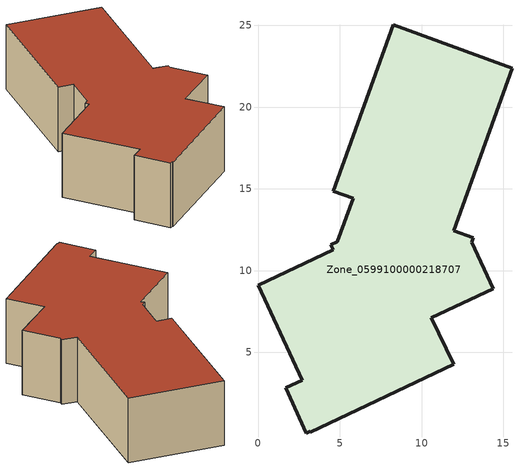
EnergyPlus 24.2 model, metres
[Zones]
Zone_0599100000218707
 floor ground (C_G): 3.18,0.18 2.95,0.07 1.71,2.83 2.7,3.3 0,9.11 4.59,11.28 4.44,11.59 4.84,11.78 5.81,14.44 4.59,14.84 8.26,25.02 15.53,22.37 11.97,12.43 13.15,12.01 13.06,11.73 14.38,8.9 10.59,7.13 11.96,4.27 3.2,0.11 z0
 wall outside (C_F): 5.81,14.44 4.84,11.78 4.44,11.59 4.59,11.28 0,9.11 2.7,3.3 1.71,2.83 2.95,0.07 3.18,0.18 3.2,0.11 11.96,4.27 10.59,7.13 14.38,8.9 13.06,11.73 13.15,12.01 11.97,12.43 15.53,22.37 8.26,25.02 4.59,14.84 5.81,14.44 z0:5.51
 roof outside (C_R): 3.18,0.18 3.2,0.11 11.96,4.27 10.59,7.13 14.38,8.9 13.06,11.73 13.15,12.01 11.97,12.43 15.53,22.37 8.26,25.02 4.59,14.84 5.81,14.44 4.84,11.78 4.44,11.59 4.59,11.28 0,9.11 2.7,3.3 1.71,2.83 2.95,0.07 z5.51
[BUILDING]
Pand.0599100000218707: North Axis=0; Terrain=City; Loads Convergence Tolerance Value=0.04; Temperature Convergence Tolerance Value=0.4; Solar Distribution=FullExterior; Maximum Number of Warmup Days=25; Minimum Number of Warmup Days=1
[Site:Location]
Rotterdam.The.Hague.AP_ZH_NLD Design_Conditions: Latitude=51.96; Longitude=4.45; Time Zone=1; Elevation=-4.5
[SITE:GROUNDTEMPERATURE:BUILDINGSURFACE]
18, 18, 18, 18, 18, 18, 18, 18, 18, 18, 18, 18
[MATERIAL] Thermal Absorptance=0.9; Solar Absorptance=0.7; Visible Absorptance=0.7
Name | Roughness | Thickness | Conductivity | Density | Specific Heat
G.D.1965 | MediumSmooth | 0.15 | 1 | 540 | 1210
F.D.1965 | Rough | 0.3 | 0.857143 | 1920 | 840
R.D.1965 | MediumRough | 0.2 | 0.08 | 1500 | 1000
[CONSTRUCTION]
C_G: G.D.1965
C_F: F.D.1965
C_R: R.D.1965
[ZONE]
Zone_0599100000218707: Type=1; Multiplier=1; Ceiling Height=Autocalculate; Volume=Autocalculate; Floor Area=autocalculate; Part of Total Floor Area=Yes
[ZONEINFILTRATION:DESIGNFLOWRATE]
Infil_Zone_0599100000218707: Zone or ZoneList or Space or SpaceList=Zone_0599100000218707; Schedule=AlwaysOn; Design Flow Rate Calculation Method=Flow/Area; Flow Rate per Floor Area=0.0042; Constant Term Coefficient=1; Temperature Term Coefficient=0; Velocity Term Coefficient=0; Velocity Squared Term Coefficient=0
[HVACTEMPLATE:ZONE:IDEALLOADSAIRSYSTEM]
Zone_0599100000218707: Maximum Heating Supply Air Temperature=50; Minimum Cooling Supply Air Temperature=13; Maximum Heating Supply Air Humidity Ratio=0.0156; Minimum Cooling Supply Air Humidity Ratio=0.0077; Heating Limit=NoLimit; Cooling Limit=NoLimit; Dehumidification Control Type=ConstantSensibleHeatRatio; Cooling Sensible Heat Ratio=0.7; Dehumidification Setpoint=60; Humidification Control Type=None; Humidification Setpoint=30; Outdoor Air Method=None; Outdoor Air Flow Rate per Person=0.00944; Outdoor Air Flow Rate per Zone Floor Area=0; Outdoor Air Flow Rate per Zone=0; Demand Controlled Ventilation Type=None; Outdoor Air Economizer Type=NoEconomizer; Heat Recovery Type=None; Sensible Heat Recovery Effectiveness=0.7; Latent Heat Recovery Effectiveness=0.65
[ZONECONTROL:THERMOSTAT]
ThermostatControl_Zone_0599100000218707: Zone or ZoneList=Zone_0599100000218707; Control Type Schedule=DualSetpointControlType; Control 1=Thermostat_Zone_0599100000218707; Temperature Difference Between Cutout And Setpoint=0
[THERMOSTATSETPOINT:DUALSETPOINT]
Thermostat_Zone_0599100000218707: Heating Setpoint Temperature Schedule=HeatingSetpoint_Zone_0599100000218707; Cooling Setpoint Temperature Schedule=CoolingSetpoint_Zone_0599100000218707
[SCHEDULE:COMPACT]
HeatingSetpoint_Zone_0599100000218707: Through: 12/31, For: AllDays, Until: 24:00, 21
CoolingSetpoint_Zone_0599100000218707: Through: 12/31, For: AllDays, Until: 24:00, 24
DualSetpointControlType: Through: 12/31, For: AllDays, Until: 24:00, 4
AlwaysOn: Through: 12/31, For: AllDays, Until: 24:00, 1
